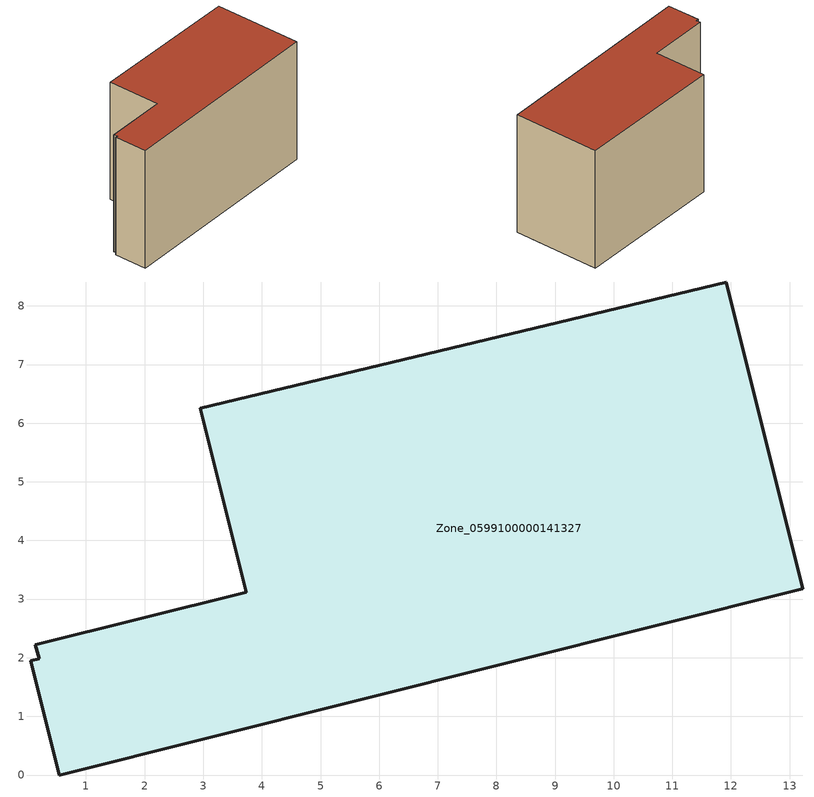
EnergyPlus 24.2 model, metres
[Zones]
Zone_0599100000141327
 floor ground (C_G): 0.2,1.98 0.13,2.22 3.73,3.12 2.95,6.26 11.92,8.41 13.22,3.18 0.55,0 0.06,1.95 z0
 wall outside (C_F): 0.55,0 13.22,3.18 11.92,8.41 2.95,6.26 3.73,3.12 0.13,2.22 0.2,1.98 0.06,1.95 0.55,0 z0:7.68
 roof outside (C_R): 0.13,2.22 0.2,1.98 0.06,1.95 0.55,0 13.22,3.18 11.92,8.41 2.95,6.26 3.73,3.12 z7.68
[BUILDING]
Pand.0599100000141327: North Axis=0; Terrain=City; Loads Convergence Tolerance Value=0.04; Temperature Convergence Tolerance Value=0.4; Solar Distribution=FullExterior; Maximum Number of Warmup Days=25; Minimum Number of Warmup Days=1
[Site:Location]
Rotterdam.The.Hague.AP_ZH_NLD Design_Conditions: Latitude=51.96; Longitude=4.45; Time Zone=1; Elevation=-4.5
[SITE:GROUNDTEMPERATURE:BUILDINGSURFACE]
18, 18, 18, 18, 18, 18, 18, 18, 18, 18, 18, 18
[MATERIAL] Thermal Absorptance=0.9; Solar Absorptance=0.7; Visible Absorptance=0.7
Name | Roughness | Thickness | Conductivity | Density | Specific Heat
G.TI.1975-1991 | MediumSmooth | 0.15 | 0.288461 | 540 | 1210
F.TI.1975-1991 | Rough | 0.3 | 0.230769 | 1920 | 840
R.TI.1975-1991 | MediumRough | 0.2 | 0.153846 | 1500 | 1000
[CONSTRUCTION]
C_G: G.TI.1975-1991
C_F: F.TI.1975-1991
C_R: R.TI.1975-1991
[ZONE]
Zone_0599100000141327: Type=1; Multiplier=1; Ceiling Height=Autocalculate; Volume=Autocalculate; Floor Area=autocalculate; Part of Total Floor Area=Yes
[ZONEINFILTRATION:DESIGNFLOWRATE]
Infil_Zone_0599100000141327: Zone or ZoneList or Space or SpaceList=Zone_0599100000141327; Schedule=AlwaysOn; Design Flow Rate Calculation Method=Flow/Area; Flow Rate per Floor Area=0.003; Constant Term Coefficient=1; Temperature Term Coefficient=0; Velocity Term Coefficient=0; Velocity Squared Term Coefficient=0
[HVACTEMPLATE:ZONE:IDEALLOADSAIRSYSTEM]
Zone_0599100000141327: Maximum Heating Supply Air Temperature=50; Minimum Cooling Supply Air Temperature=13; Maximum Heating Supply Air Humidity Ratio=0.0156; Minimum Cooling Supply Air Humidity Ratio=0.0077; Heating Limit=NoLimit; Cooling Limit=NoLimit; Dehumidification Control Type=ConstantSensibleHeatRatio; Cooling Sensible Heat Ratio=0.7; Dehumidification Setpoint=60; Humidification Control Type=None; Humidification Setpoint=30; Outdoor Air Method=None; Outdoor Air Flow Rate per Person=0.00944; Outdoor Air Flow Rate per Zone Floor Area=0; Outdoor Air Flow Rate per Zone=0; Demand Controlled Ventilation Type=None; Outdoor Air Economizer Type=NoEconomizer; Heat Recovery Type=None; Sensible Heat Recovery Effectiveness=0.7; Latent Heat Recovery Effectiveness=0.65
[ZONECONTROL:THERMOSTAT]
ThermostatControl_Zone_0599100000141327: Zone or ZoneList=Zone_0599100000141327; Control Type Schedule=DualSetpointControlType; Control 1=Thermostat_Zone_0599100000141327; Temperature Difference Between Cutout And Setpoint=0
[THERMOSTATSETPOINT:DUALSETPOINT]
Thermostat_Zone_0599100000141327: Heating Setpoint Temperature Schedule=HeatingSetpoint_Zone_0599100000141327; Cooling Setpoint Temperature Schedule=CoolingSetpoint_Zone_0599100000141327
[SCHEDULE:COMPACT]
HeatingSetpoint_Zone_0599100000141327: Through: 12/31, For: AllDays, Until: 24:00, 21
CoolingSetpoint_Zone_0599100000141327: Through: 12/31, For: AllDays, Until: 24:00, 24
DualSetpointControlType: Through: 12/31, For: AllDays, Until: 24:00, 4
AlwaysOn: Through: 12/31, For: AllDays, Until: 24:00, 1
